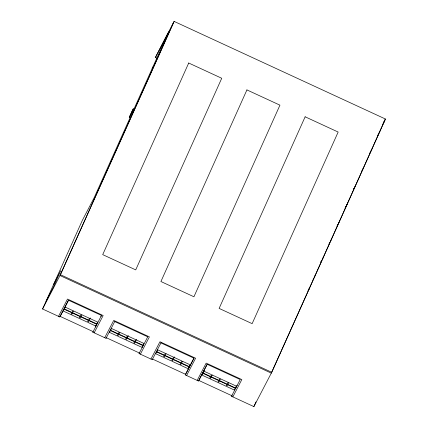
<?xml version="1.0" encoding="UTF-8"?>
<svg xmlns="http://www.w3.org/2000/svg" width="428" height="428" viewBox="0 0 428 428"><rect width="100%" height="100%" fill="white"/><g stroke="black" fill="none" stroke-linecap="round" stroke-linejoin="round"><path stroke-width="0.64" d="M114.72 321.556L106.042 338.307L92.839 332.208L101.516 315.457L68.528 300.226L59.818 316.955L42.57 308.989L82.347 220.377L94.304 197.41L167.418 34.529M157.269 58.331L155.46 57.496L156.268 55.699L174.121 21.4L385.43 119.011L271.732 372.301L253.879 406.6L231.505 396.264L232.046 395.071M130.144 117.786L129.272 117.384L132.124 111.029L133.269 108.824L134.141 109.226M129.272 117.384L133.269 108.824M168.75 31.72L155.46 57.496M152.416 68.683L152.962 67.469M173.688 22.235L59.99 275.525L271.299 373.136L384.991 119.845M42.57 308.989L60.428 274.69L174.121 21.4M59.818 316.955L68.496 300.205M72.466 313.039L80.057 316.549L79.121 318.352L71.524 314.842L72.733 312.44M80.721 316.854L88.312 320.363L87.376 322.166L79.779 318.657L80.988 316.255M90.062 318.576L97.654 322.086L96.717 323.884L89.126 320.379L90.329 317.977M92.839 332.208L93.106 331.609L60.091 316.356M95.626 325.976L96.568 324.173L88.971 320.668L88.034 322.471L95.626 325.976L95.899 325.376M106.042 338.307L106.315 337.713L139.33 352.961L139.063 353.56L152.266 359.664L161.244 342.33L160.976 342.93L193.996 358.183L185.287 374.912L198.49 381.016L207.2 364.281L240.215 379.534L231.505 396.264M118.69 334.396L126.281 337.901L125.345 339.704L117.748 336.194L118.957 333.797M126.945 338.206L134.536 341.715L133.6 343.518L126.003 340.009L127.212 337.606M128.031 336.114L135.623 339.623L134.686 341.426L127.095 337.917L128.298 335.515M136.286 339.928L143.878 343.438L142.941 345.241L135.344 341.731L136.553 339.329M142.791 345.53L135.195 342.02L134.258 343.823L141.85 347.327L143.059 344.931M152.266 359.664L152.534 359.065L185.554 374.313L193.964 358.161M156.659 351.934L164.25 355.443L163.314 357.246L155.717 353.737L156.926 351.335M174.255 357.466L181.846 360.975L180.91 362.778L173.319 359.269L174.522 356.866M185.287 374.912L185.554 374.313M198.49 381.016L207.168 364.26M203.969 371.194L211.566 374.703L210.624 376.506L203.032 372.997L204.236 370.595M253.879 406.6L255.987 401.897M321.412 260.877L320.872 262.075L321.567 260.615M377.854 135.13L377.314 136.329L377.608 135.767M313.098 279.479L313.638 278.28M329.362 243.254L329.63 242.655M337.425 225.289L337.826 224.39L337.537 224.946M353.416 189.657L353.549 189.363M353.822 188.764L353.956 188.464L353.662 189.021M361.478 171.698L361.612 171.398M361.885 170.799L362.018 170.499M369.546 153.732L370.081 152.534M377.742 135.467L378.01 134.868M153.031 66.886L152.095 68.972M53.521 284.593L60.781 270.651L53.259 287.402L45.999 301.349M58.502 316.346L67.501 299.06L103.159 315.532L94.16 332.818M95.476 326.971L96.648 324.643M100.885 316.586L101.452 315.415M104.721 337.697L113.725 320.411L149.383 336.884L140.384 354.17M142.267 347.151L143.171 345.417M139.063 353.56L147.74 336.809M150.945 359.055L159.949 341.763L195.607 358.236L186.603 375.522M189.096 367.347L189.995 365.619M197.169 380.406L206.168 363.115L241.831 379.588L232.827 396.874M235.651 388.148L237.117 385.237M383.253 123.194L385.43 119.011M382.734 124.43L384.189 121.643M379.599 131.781L379.887 131.225M379.058 132.98L379.347 132.423M370.996 150.945L371.285 150.389M371.531 149.746L371.825 149.19M363.468 167.712L363.757 167.15M362.933 168.91L363.222 168.348M355.406 185.672L355.695 185.115M354.865 186.87L355.16 186.314M345.599 206.986L345.888 206.424L345.064 208.179M347.343 203.637L347.632 203.081M346.803 204.835L347.097 204.279M339.281 221.602L339.57 221.046M336.997 226.144L337.291 225.588M338.741 222.801L339.03 222.239M328.934 244.11L329.228 243.553M330.678 240.761L330.967 240.204M331.213 239.568L331.507 239.006M323.151 257.528L323.44 256.971M322.616 258.726L322.905 258.17M315.088 275.493L315.377 274.937M314.548 276.691L314.842 276.135M307.994 290.858L309.733 287.509M308.925 289.307L309.364 288.472M130.417 115.18L131.289 115.581M60.428 274.69L271.732 372.301M114.752 321.578L147.772 336.831M198.758 380.417L231.778 395.67M188.716 63.018L102.709 254.633L135.724 269.886L221.736 78.271L188.716 63.018M246.924 89.907L160.917 281.522L193.932 296.775L279.944 105.16L246.924 89.907M305.137 116.796L219.125 308.411L252.14 323.659L338.152 132.049L305.137 116.796M64.211 309.23L63.274 311.033L70.866 314.537L71.802 312.734L64.211 309.23M65.297 307.138L64.361 308.941L71.952 312.445L72.894 310.642L65.297 307.138M73.552 310.947L72.616 312.75L80.207 316.26L81.149 314.457L73.552 310.947M81.807 314.762L80.871 316.565L88.462 320.074L89.404 318.272L81.807 314.762M110.435 330.582L109.493 332.385L117.09 335.889L118.026 334.091L110.435 330.582M111.521 328.49L110.585 330.293L118.176 333.797L119.118 332L111.521 328.49M119.776 332.305L118.84 334.108L126.431 337.612L127.373 335.809L119.776 332.305M157.745 349.842L156.809 351.645L164.4 355.154L165.342 353.351L157.745 349.842M164.914 355.748L163.972 357.551L171.569 361.055L172.505 359.252L164.914 355.748M166 353.656L165.064 355.459L172.655 358.964L173.591 357.161L166 353.656M173.163 359.557L172.227 361.36L179.819 364.87L180.76 363.067L173.163 359.557M181.419 363.372L180.482 365.175L188.074 368.685L189.016 366.882L181.419 363.372M182.51 361.28L181.568 363.083L189.165 366.593L190.102 364.79L182.51 361.28M202.883 373.286L201.941 375.089L209.538 378.598L210.474 376.795L202.883 373.286M211.132 377.1L210.196 378.903L217.793 382.407L218.729 380.604L211.132 377.1M212.224 375.008L211.288 376.811L218.879 380.315L219.815 378.513L212.224 375.008M219.387 380.909L218.451 382.712L226.043 386.222L226.984 384.419L219.387 380.909M220.479 378.823L219.537 380.62L227.134 384.13L228.071 382.327L220.479 378.823M227.643 384.724L226.706 386.527L234.298 390.036L235.24 388.233L227.643 384.724M228.734 382.632L227.792 384.435L235.389 387.945L236.326 386.142L228.734 382.632"/></g></svg>
